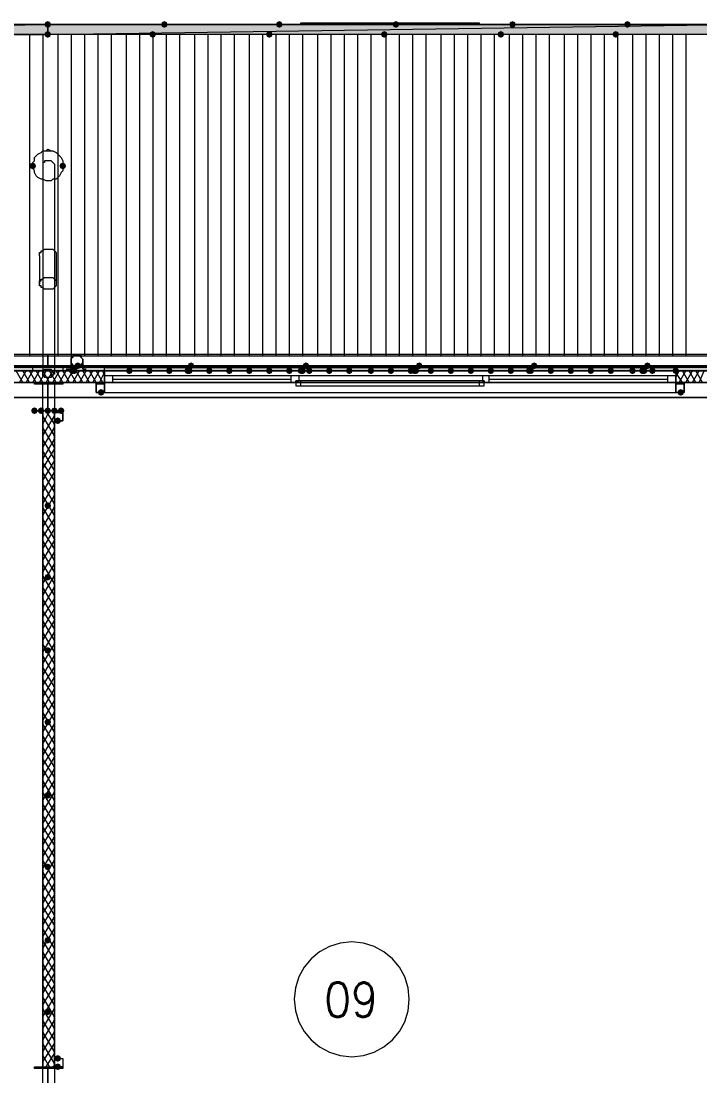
# Model space of a CAD drawing. Header units: millimetres. Extents: x 0 to 420, y 0 to 297.
# Drawn here: x 294.72 to 311.98, y 204.62 to 231.44 of the extents above; entities that cross this region are included whole.
import ezdxf

# ---------------------------------------------------------------- set-up
doc = ezdxf.new("R2010")
doc.units = ezdxf.units.MM
doc.styles.get("Standard").update_dxf_attribs({"font": 'STANDARD'})

msp = doc.modelspace()

# ---------------------------------------------------------------- hatches: boundary and pattern name
h = msp.add_hatch(color=7)
h.paths.add_polyline_path([(295.402, 231.097667), (278.045333, 231.097667), (295.402, 231.351667)], flags=0)
h.paths.add_polyline_path([(278.045333, 231.097667), (295.402, 231.351667), (278.045333, 231.351667)], flags=0)
for color, points in [(254, [(295.486667, 231.351667), (295.461796, 231.291871), (295.402, 231.267), (295.342204, 231.291871), (295.317333, 231.351667), (295.342204, 231.411462), (295.402, 231.436333), (295.461796, 231.411463)]), (254, [(295.486667, 231.097667), (295.461796, 231.037871), (295.402, 231.013), (295.342204, 231.037871), (295.317333, 231.097667), (295.342204, 231.157462), (295.402, 231.182333), (295.461796, 231.157463)]), (254, [(298.153667, 231.097667), (298.128796, 231.037871), (298.069, 231.013), (298.009204, 231.037871), (297.984333, 231.097667), (298.009204, 231.157462), (298.069, 231.182333), (298.128796, 231.157463)]), (254, [(298.45, 231.351667), (298.425129, 231.291871), (298.365333, 231.267), (298.305538, 231.291871), (298.280667, 231.351667), (298.305537, 231.411462), (298.365333, 231.436333), (298.425129, 231.411463)]), (254, [(301.117, 231.097667), (301.092129, 231.037871), (301.032333, 231.013), (300.972538, 231.037871), (300.947667, 231.097667), (300.972537, 231.157462), (301.032333, 231.182333), (301.092129, 231.157463)]), (254, [(301.371, 231.351667), (301.346129, 231.291871), (301.286333, 231.267), (301.226537, 231.291871), (301.201667, 231.351667), (301.226537, 231.411462), (301.286333, 231.436333), (301.346129, 231.411463)]), (254, [(304.038, 231.097667), (304.013129, 231.037871), (303.953333, 231.013), (303.893537, 231.037871), (303.868667, 231.097667), (303.893537, 231.157462), (303.953333, 231.182333), (304.013129, 231.157463)]), (254, [(304.334333, 231.351667), (304.309463, 231.291871), (304.249667, 231.267), (304.189871, 231.291871), (304.165, 231.351667), (304.189871, 231.411462), (304.249667, 231.436333), (304.309462, 231.411463)]), (254, [(307.001333, 231.097667), (306.976462, 231.037871), (306.916667, 231.013), (306.856871, 231.037871), (306.832, 231.097667), (306.856871, 231.157462), (306.916667, 231.182333), (306.976462, 231.157463)]), (254, [(307.297667, 231.351667), (307.272796, 231.291871), (307.213, 231.267), (307.153204, 231.291871), (307.128333, 231.351667), (307.153204, 231.411462), (307.213, 231.436333), (307.272796, 231.411463)]), (254, [(309.922333, 231.097667), (309.897462, 231.037871), (309.837667, 231.013), (309.777871, 231.037871), (309.753, 231.097667), (309.777871, 231.157462), (309.837667, 231.182333), (309.897462, 231.157463)]), (254, [(310.218667, 231.351667), (310.193796, 231.291871), (310.134, 231.267), (310.074204, 231.291871), (310.049333, 231.351667), (310.074204, 231.411462), (310.134, 231.436333), (310.193796, 231.411463)]), (7, [(295.105667, 227.753333), (295.080796, 227.693537), (295.021, 227.668667), (294.961204, 227.693537), (294.936333, 227.753333), (294.961204, 227.813129), (295.021, 227.838), (295.080796, 227.813129)]), (7, [(295.867667, 227.753333), (295.842796, 227.693537), (295.783, 227.668667), (295.723204, 227.693537), (295.698333, 227.753333), (295.723204, 227.813129), (295.783, 227.838), (295.842796, 227.813129)]), (254, [(296.121667, 222.546333), (296.096796, 222.486537), (296.037, 222.461667), (295.977204, 222.486537), (295.952333, 222.546333), (295.977204, 222.606129), (296.037, 222.631), (296.096796, 222.606129)]), (254, [(296.164, 222.546333), (296.139129, 222.486537), (296.079333, 222.461667), (296.019537, 222.486537), (295.994667, 222.546333), (296.019537, 222.606129), (296.079333, 222.631), (296.139129, 222.606129)]), (254, [(296.164, 222.546333), (296.139129, 222.486537), (296.079333, 222.461667), (296.019537, 222.486537), (295.994667, 222.546333), (296.019537, 222.606129), (296.079333, 222.631), (296.139129, 222.606129)]), (254, [(296.248667, 222.673333), (296.223796, 222.613537), (296.164, 222.588667), (296.104204, 222.613537), (296.079333, 222.673333), (296.104204, 222.733129), (296.164, 222.758), (296.223796, 222.733129)]), (7, [(297.561, 222.546333), (297.536129, 222.486537), (297.476333, 222.461667), (297.416538, 222.486537), (297.391667, 222.546333), (297.416537, 222.606129), (297.476333, 222.631), (297.536129, 222.606129)]), (7, [(298.069, 222.546333), (298.044129, 222.486537), (297.984333, 222.461667), (297.924537, 222.486537), (297.899667, 222.546333), (297.924537, 222.606129), (297.984333, 222.631), (298.044129, 222.606129)]), (7, [(298.577, 222.546333), (298.552129, 222.486537), (298.492333, 222.461667), (298.432538, 222.486537), (298.407667, 222.546333), (298.432537, 222.606129), (298.492333, 222.631), (298.552129, 222.606129)]), (254, [(299.042667, 222.546333), (299.017796, 222.486537), (298.958, 222.461667), (298.898204, 222.486537), (298.873333, 222.546333), (298.898204, 222.606129), (298.958, 222.631), (299.017796, 222.606129)]), (254, [(299.042667, 222.546333), (299.017796, 222.486537), (298.958, 222.461667), (298.898204, 222.486537), (298.873333, 222.546333), (298.898204, 222.606129), (298.958, 222.631), (299.017796, 222.606129)]), (254, [(299.085, 222.546333), (299.060129, 222.486537), (299.000333, 222.461667), (298.940538, 222.486537), (298.915667, 222.546333), (298.940537, 222.606129), (299.000333, 222.631), (299.060129, 222.606129)]), (7, [(299.085, 222.546333), (299.060129, 222.486537), (299.000333, 222.461667), (298.940538, 222.486537), (298.915667, 222.546333), (298.940537, 222.606129), (299.000333, 222.631), (299.060129, 222.606129)]), (254, [(299.127333, 222.673333), (299.102462, 222.613537), (299.042667, 222.588667), (298.982871, 222.613537), (298.958, 222.673333), (298.982871, 222.733129), (299.042667, 222.758), (299.102462, 222.733129)]), (7, [(299.593, 222.546333), (299.568129, 222.486537), (299.508333, 222.461667), (299.448538, 222.486537), (299.423667, 222.546333), (299.448537, 222.606129), (299.508333, 222.631), (299.568129, 222.606129)]), (7, [(300.101, 222.546333), (300.076129, 222.486537), (300.016333, 222.461667), (299.956537, 222.486537), (299.931667, 222.546333), (299.956537, 222.606129), (300.016333, 222.631), (300.076129, 222.606129)]), (7, [(300.609, 222.546333), (300.584129, 222.486537), (300.524333, 222.461667), (300.464538, 222.486537), (300.439667, 222.546333), (300.464537, 222.606129), (300.524333, 222.631), (300.584129, 222.606129)]), (7, [(301.117, 222.546333), (301.092129, 222.486537), (301.032333, 222.461667), (300.972538, 222.486537), (300.947667, 222.546333), (300.972537, 222.606129), (301.032333, 222.631), (301.092129, 222.606129)]), (7, [(301.625, 222.546333), (301.600129, 222.486537), (301.540333, 222.461667), (301.480537, 222.486537), (301.455667, 222.546333), (301.480537, 222.606129), (301.540333, 222.631), (301.600129, 222.606129)]), (254, [(301.921333, 222.546333), (301.896462, 222.486537), (301.836667, 222.461667), (301.776871, 222.486537), (301.752, 222.546333), (301.776871, 222.606129), (301.836667, 222.631), (301.896462, 222.606129)]), (254, [(301.963667, 222.546333), (301.938796, 222.486537), (301.879, 222.461667), (301.819204, 222.486537), (301.794333, 222.546333), (301.819204, 222.606129), (301.879, 222.631), (301.938796, 222.606129)]), (254, [(301.963667, 222.546333), (301.938796, 222.486537), (301.879, 222.461667), (301.819204, 222.486537), (301.794333, 222.546333), (301.819204, 222.606129), (301.879, 222.631), (301.938796, 222.606129)]), (254, [(302.048333, 222.673333), (302.023462, 222.613537), (301.963667, 222.588667), (301.903871, 222.613537), (301.879, 222.673333), (301.903871, 222.733129), (301.963667, 222.758), (302.023462, 222.733129)]), (7, [(302.133, 222.546333), (302.108129, 222.486537), (302.048333, 222.461667), (301.988538, 222.486537), (301.963667, 222.546333), (301.988537, 222.606129), (302.048333, 222.631), (302.108129, 222.606129)]), (7, [(302.641, 222.546333), (302.616129, 222.486537), (302.556333, 222.461667), (302.496537, 222.486537), (302.471667, 222.546333), (302.496537, 222.606129), (302.556333, 222.631), (302.616129, 222.606129)]), (7, [(303.149, 222.546333), (303.124129, 222.486537), (303.064333, 222.461667), (303.004537, 222.486537), (302.979667, 222.546333), (303.004537, 222.606129), (303.064333, 222.631), (303.124129, 222.606129)]), (7, [(303.699333, 222.546333), (303.674463, 222.486537), (303.614667, 222.461667), (303.554871, 222.486537), (303.53, 222.546333), (303.554871, 222.606129), (303.614667, 222.631), (303.674462, 222.606129)]), (7, [(304.207333, 222.546333), (304.182462, 222.486537), (304.122667, 222.461667), (304.062871, 222.486537), (304.038, 222.546333), (304.062871, 222.606129), (304.122667, 222.631), (304.182462, 222.606129)]), (7, [(304.715333, 222.546333), (304.690462, 222.486537), (304.630667, 222.461667), (304.570871, 222.486537), (304.546, 222.546333), (304.570871, 222.606129), (304.630667, 222.631), (304.690462, 222.606129)]), (254, [(304.8, 222.546333), (304.775129, 222.486537), (304.715333, 222.461667), (304.655538, 222.486537), (304.630667, 222.546333), (304.655537, 222.606129), (304.715333, 222.631), (304.775129, 222.606129)]), (254, [(304.842333, 222.546333), (304.817462, 222.486537), (304.757667, 222.461667), (304.697871, 222.486537), (304.673, 222.546333), (304.697871, 222.606129), (304.757667, 222.631), (304.817462, 222.606129)]), (254, [(304.842333, 222.546333), (304.817462, 222.486537), (304.757667, 222.461667), (304.697871, 222.486537), (304.673, 222.546333), (304.697871, 222.606129), (304.757667, 222.631), (304.817462, 222.606129)]), (254, [(304.927, 222.673333), (304.902129, 222.613537), (304.842333, 222.588667), (304.782537, 222.613537), (304.757667, 222.673333), (304.782537, 222.733129), (304.842333, 222.758), (304.902129, 222.733129)]), (7, [(305.223333, 222.546333), (305.198463, 222.486537), (305.138667, 222.461667), (305.078871, 222.486537), (305.054, 222.546333), (305.078871, 222.606129), (305.138667, 222.631), (305.198462, 222.606129)]), (7, [(305.731333, 222.546333), (305.706462, 222.486537), (305.646667, 222.461667), (305.586871, 222.486537), (305.562, 222.546333), (305.586871, 222.606129), (305.646667, 222.631), (305.706462, 222.606129)]), (7, [(306.239333, 222.546333), (306.214462, 222.486537), (306.154667, 222.461667), (306.094871, 222.486537), (306.07, 222.546333), (306.094871, 222.606129), (306.154667, 222.631), (306.214462, 222.606129)]), (7, [(306.747333, 222.546333), (306.722462, 222.486537), (306.662667, 222.461667), (306.602871, 222.486537), (306.578, 222.546333), (306.602871, 222.606129), (306.662667, 222.631), (306.722462, 222.606129)]), (7, [(307.255333, 222.546333), (307.230463, 222.486537), (307.170667, 222.461667), (307.110871, 222.486537), (307.086, 222.546333), (307.110871, 222.606129), (307.170667, 222.631), (307.230462, 222.606129)]), (254, [(307.721, 222.546333), (307.696129, 222.486537), (307.636333, 222.461667), (307.576537, 222.486537), (307.551667, 222.546333), (307.576537, 222.606129), (307.636333, 222.631), (307.696129, 222.606129)]), (254, [(307.763333, 222.546333), (307.738462, 222.486537), (307.678667, 222.461667), (307.618871, 222.486537), (307.594, 222.546333), (307.618871, 222.606129), (307.678667, 222.631), (307.738462, 222.606129)]), (254, [(307.763333, 222.546333), (307.738462, 222.486537), (307.678667, 222.461667), (307.618871, 222.486537), (307.594, 222.546333), (307.618871, 222.606129), (307.678667, 222.631), (307.738462, 222.606129)]), (7, [(307.763333, 222.546333), (307.738462, 222.486537), (307.678667, 222.461667), (307.618871, 222.486537), (307.594, 222.546333), (307.618871, 222.606129), (307.678667, 222.631), (307.738462, 222.606129)]), (254, [(307.848, 222.673333), (307.823129, 222.613537), (307.763333, 222.588667), (307.703538, 222.613537), (307.678667, 222.673333), (307.703537, 222.733129), (307.763333, 222.758), (307.823129, 222.733129)]), (7, [(308.271333, 222.546333), (308.246463, 222.486537), (308.186667, 222.461667), (308.126871, 222.486537), (308.102, 222.546333), (308.126871, 222.606129), (308.186667, 222.631), (308.246462, 222.606129)]), (7, [(308.779333, 222.546333), (308.754462, 222.486537), (308.694667, 222.461667), (308.634871, 222.486537), (308.61, 222.546333), (308.634871, 222.606129), (308.694667, 222.631), (308.754462, 222.606129)]), (7, [(309.287333, 222.546333), (309.262462, 222.486537), (309.202667, 222.461667), (309.142871, 222.486537), (309.118, 222.546333), (309.142871, 222.606129), (309.202667, 222.631), (309.262462, 222.606129)]), (7, [(309.795333, 222.546333), (309.770463, 222.486537), (309.710667, 222.461667), (309.650871, 222.486537), (309.626, 222.546333), (309.650871, 222.606129), (309.710667, 222.631), (309.770462, 222.606129)]), (7, [(310.345667, 222.546333), (310.320796, 222.486537), (310.261, 222.461667), (310.201204, 222.486537), (310.176333, 222.546333), (310.201204, 222.606129), (310.261, 222.631), (310.320796, 222.606129)]), (254, [(310.599667, 222.546333), (310.574796, 222.486537), (310.515, 222.461667), (310.455204, 222.486537), (310.430333, 222.546333), (310.455204, 222.606129), (310.515, 222.631), (310.574796, 222.606129)]), (254, [(310.642, 222.546333), (310.617129, 222.486537), (310.557333, 222.461667), (310.497538, 222.486537), (310.472667, 222.546333), (310.497537, 222.606129), (310.557333, 222.631), (310.617129, 222.606129)]), (254, [(310.642, 222.546333), (310.617129, 222.486537), (310.557333, 222.461667), (310.497538, 222.486537), (310.472667, 222.546333), (310.497537, 222.606129), (310.557333, 222.631), (310.617129, 222.606129)]), (254, [(310.726667, 222.673333), (310.701796, 222.613537), (310.642, 222.588667), (310.582204, 222.613537), (310.557333, 222.673333), (310.582204, 222.733129), (310.642, 222.758), (310.701796, 222.733129)]), (7, [(310.853667, 222.546333), (310.828796, 222.486537), (310.769, 222.461667), (310.709204, 222.486537), (310.684333, 222.546333), (310.709204, 222.606129), (310.769, 222.631), (310.828796, 222.606129)]), (7, [(311.446333, 222.546333), (311.421462, 222.486537), (311.361667, 222.461667), (311.301871, 222.486537), (311.277, 222.546333), (311.301871, 222.606129), (311.361667, 222.631), (311.421462, 222.606129)]), (7, [(296.841333, 221.996), (296.816462, 221.936204), (296.756667, 221.911333), (296.696871, 221.936204), (296.672, 221.996), (296.696871, 222.055796), (296.756667, 222.080667), (296.816462, 222.055796)]), (7, [(311.573333, 221.996), (311.548463, 221.936204), (311.488667, 221.911333), (311.428871, 221.936204), (311.404, 221.996), (311.428871, 222.055796), (311.488667, 222.080667), (311.548462, 222.055796)]), (7, [(295.148, 221.530333), (295.123129, 221.470537), (295.063333, 221.445667), (295.003537, 221.470537), (294.978667, 221.530333), (295.003537, 221.590129), (295.063333, 221.615), (295.123129, 221.590129)]), (7, [(295.317333, 221.530333), (295.292462, 221.470537), (295.232667, 221.445667), (295.172871, 221.470537), (295.148, 221.530333), (295.172871, 221.590129), (295.232667, 221.615), (295.292462, 221.590129)]), (7, [(295.486667, 221.530333), (295.461796, 221.470537), (295.402, 221.445667), (295.342204, 221.470537), (295.317333, 221.530333), (295.342204, 221.590129), (295.402, 221.615), (295.461796, 221.590129)]), (7, [(295.656, 221.530333), (295.631129, 221.470537), (295.571333, 221.445667), (295.511538, 221.470537), (295.486667, 221.530333), (295.511537, 221.590129), (295.571333, 221.615), (295.631129, 221.590129)]), (7, [(295.825333, 221.530333), (295.800462, 221.470537), (295.740667, 221.445667), (295.680871, 221.470537), (295.656, 221.530333), (295.680871, 221.590129), (295.740667, 221.615), (295.800462, 221.590129)]), (7, [(295.740667, 221.276333), (295.715796, 221.216537), (295.656, 221.191667), (295.596204, 221.216537), (295.571333, 221.276333), (295.596204, 221.336129), (295.656, 221.361), (295.715796, 221.336129)]), (7, [(295.486667, 219.117333), (295.461796, 219.057537), (295.402, 219.032667), (295.342204, 219.057537), (295.317333, 219.117333), (295.342204, 219.177129), (295.402, 219.202), (295.461796, 219.177129)]), (7, [(295.486667, 217.297), (295.461796, 217.237204), (295.402, 217.212333), (295.342204, 217.237204), (295.317333, 217.297), (295.342204, 217.356796), (295.402, 217.381667), (295.461796, 217.356796)]), (7, [(295.486667, 215.434333), (295.461796, 215.374537), (295.402, 215.349667), (295.342204, 215.374537), (295.317333, 215.434333), (295.342204, 215.494129), (295.402, 215.519), (295.461796, 215.494129)]), (7, [(295.486667, 213.614), (295.461796, 213.554204), (295.402, 213.529333), (295.342204, 213.554204), (295.317333, 213.614), (295.342204, 213.673796), (295.402, 213.698667), (295.461796, 213.673796)]), (7, [(295.486667, 211.751333), (295.461796, 211.691537), (295.402, 211.666667), (295.342204, 211.691537), (295.317333, 211.751333), (295.342204, 211.811129), (295.402, 211.836), (295.461796, 211.811129)]), (7, [(295.486667, 209.931), (295.461796, 209.871204), (295.402, 209.846333), (295.342204, 209.871204), (295.317333, 209.931), (295.342204, 209.990796), (295.402, 210.015667), (295.461796, 209.990796)]), (7, [(295.486667, 208.068333), (295.461796, 208.008537), (295.402, 207.983667), (295.342204, 208.008537), (295.317333, 208.068333), (295.342204, 208.128129), (295.402, 208.153), (295.461796, 208.128129)]), (7, [(295.486667, 206.248), (295.461796, 206.188204), (295.402, 206.163333), (295.342204, 206.188204), (295.317333, 206.248), (295.342204, 206.307796), (295.402, 206.332667), (295.461796, 206.307796)]), (7, [(295.740667, 205.062667), (295.715796, 205.002871), (295.656, 204.978), (295.596204, 205.002871), (295.571333, 205.062667), (295.596204, 205.122462), (295.656, 205.147333), (295.715796, 205.122463)]), (7, [(295.740667, 204.851), (295.715796, 204.791204), (295.656, 204.766333), (295.596204, 204.791204), (295.571333, 204.851), (295.596204, 204.910796), (295.656, 204.935667), (295.715796, 204.910796)])]:
    msp.add_hatch(color=color).paths.add_polyline_path(points, flags=0)
h = msp.add_hatch(color=7)
h.paths.add_polyline_path([(312.801, 231.097667), (295.402, 231.097667), (312.801, 231.351667)], flags=0)
h.paths.add_polyline_path([(295.402, 231.097667), (312.801, 231.351667), (295.402, 231.351667)], flags=0)
h = msp.add_hatch(color=7)
h.paths.add_polyline_path([(120.904, 222.673333), (382.947333, 222.673333), (120.904, 222.546333)], flags=0)
h.paths.add_polyline_path([(382.947333, 222.673333), (120.904, 222.546333), (382.947333, 222.546333)], flags=0)

# ---------------------------------------------------------------- linework, layer by layer
at = {"color": 7, "lineweight": 0}
for points in [[(295.402, 231.351667), (278.045333, 231.351667)], [(312.801, 231.351667), (295.402, 231.351667)], [(301.836667, 231.351667), (301.836667, 231.394), (306.366333, 231.394)], [(295.021, 227.753333), (295.021, 227.838), (295.063333, 227.880333), (295.063333, 227.965), (295.105667, 228.007333), (295.148, 228.049667), (295.232667, 228.092), (295.275, 228.134333), (295.359667, 228.134333), (295.402, 228.176667), (295.486667, 228.134333), (295.529, 228.134333), (295.613667, 228.092), (295.656, 228.049667), (295.698333, 228.007333), (295.740667, 227.965), (295.783, 227.880333), (295.783, 227.838), (295.783, 227.753333)], [(295.571333, 227.795667), (295.529, 227.838), (295.486667, 227.880333), (295.444333, 227.880333), (295.402, 227.880333), (295.359667, 227.880333), (295.317333, 227.880333), (295.317333, 227.838), (295.275, 227.838), (295.275, 227.795667)], [(295.275, 227.795667), (295.275, 222.504)], [(295.571333, 227.795667), (295.571333, 222.504)], [(295.190333, 225.467333), (295.190333, 225.509667), (295.190333, 225.552), (295.232667, 225.552), (295.232667, 225.594333), (295.275, 225.594333), (295.317333, 225.636667), (295.359667, 225.636667), (295.402, 225.636667), (295.444333, 225.636667), (295.486667, 225.636667), (295.529, 225.636667), (295.571333, 225.594333), (295.613667, 225.552), (295.613667, 225.509667), (295.613667, 225.467333)], [(295.190333, 225.467333), (295.190333, 224.747667)], [(295.613667, 225.467333), (295.613667, 224.747667)], [(295.783, 222.631), (295.740667, 222.631), (295.698333, 222.631), (295.656, 222.631), (295.613667, 222.631), (295.529, 222.631), (295.486667, 222.631), (295.402, 222.631), (295.359667, 222.631), (295.275, 222.631), (295.232667, 222.631), (295.148, 222.631), (295.105667, 222.631), (295.063333, 222.631), (295.021, 222.631)], [(295.783, 222.631), (295.783, 222.546333), (295.740667, 222.546333), (295.698333, 222.546333), (295.656, 222.546333), (295.613667, 222.546333), (295.529, 222.546333), (295.486667, 222.546333), (295.402, 222.546333), (295.359667, 222.546333), (295.275, 222.546333), (295.232667, 222.546333), (295.148, 222.546333), (295.105667, 222.546333), (295.063333, 222.546333), (295.021, 222.546333), (295.021, 222.631)], [(296.841333, 222.546333), (296.841333, 222.631), (311.361667, 222.631), (311.361667, 222.546333)], [(120.904, 222.546333), (382.947333, 222.546333), (120.904, 222.546333), (382.947333, 222.546333)], [(120.904, 222.546333), (382.947333, 222.546333)], [(120.904, 222.546333), (382.947333, 222.546333)], [(296.841333, 222.546333), (293.962667, 222.546333)], [(294.767, 222.25), (294.597667, 222.546333)], [(294.682333, 222.25), (294.851667, 222.546333)], [(294.936333, 222.25), (294.767, 222.546333)], [(294.851667, 222.25), (295.021, 222.546333)], [(295.105667, 222.25), (294.936333, 222.546333)], [(295.021, 222.25), (295.190333, 222.546333)], [(295.275, 222.25), (295.105667, 222.546333)], [(295.190333, 222.25), (295.359667, 222.546333)], [(295.444333, 222.25), (295.275, 222.546333)], [(295.359667, 222.25), (295.529, 222.546333)], [(295.613667, 222.25), (295.444333, 222.546333)], [(295.529, 222.25), (295.698333, 222.546333)], [(295.783, 222.25), (295.613667, 222.546333)], [(295.698333, 222.25), (295.867667, 222.546333)], [(295.952333, 222.25), (295.783, 222.546333)], [(295.867667, 222.25), (296.037, 222.546333)], [(296.121667, 222.25), (295.952333, 222.546333)], [(296.037, 222.25), (296.206333, 222.546333)], [(296.291, 222.25), (296.121667, 222.546333)], [(296.206333, 222.25), (296.375667, 222.546333)], [(296.460333, 222.25), (296.291, 222.546333)], [(296.375667, 222.25), (296.545, 222.546333)], [(296.629667, 222.25), (296.460333, 222.546333)], [(296.545, 222.25), (296.714333, 222.546333)], [(296.799, 222.25), (296.629667, 222.546333)], [(296.714333, 222.25), (296.841333, 222.504)], [(296.841333, 222.419333), (296.799, 222.546333)], [(296.841333, 222.546333), (296.841333, 222.419333), (296.841333, 222.25)], [(296.841333, 222.546333), (296.841333, 222.419333)], [(296.841333, 222.25), (297.053, 222.25), (297.053, 222.419333), (296.841333, 222.419333)], [(301.582667, 222.419333), (297.053, 222.419333)], [(297.053, 222.334667), (301.582667, 222.334667)], [(301.667333, 222.419333), (301.582667, 222.419333), (301.582667, 222.25), (301.667333, 222.25)], [(301.667333, 222.25), (301.709667, 222.25), (301.709667, 222.292333), (301.794333, 222.292333), (301.794333, 222.419333), (301.667333, 222.419333)], [(306.451, 222.419333), (301.794333, 222.419333)], [(306.535667, 222.419333), (306.451, 222.419333), (306.451, 222.292333), (306.493333, 222.292333), (306.493333, 222.25), (306.535667, 222.25)], [(306.535667, 222.25), (306.620333, 222.25), (306.620333, 222.419333), (306.535667, 222.419333)], [(311.15, 222.419333), (306.620333, 222.419333)], [(306.620333, 222.334667), (311.15, 222.334667)], [(311.361667, 222.419333), (311.15, 222.419333), (311.15, 222.25), (311.361667, 222.25)], [(311.361667, 222.377), (311.446333, 222.546333)], [(311.361667, 222.546333), (311.361667, 222.419333), (311.361667, 222.25)], [(311.361667, 222.546333), (311.361667, 222.419333)], [(314.240333, 222.546333), (311.361667, 222.546333)], [(311.531, 222.25), (311.361667, 222.504)], [(311.446333, 222.25), (311.615667, 222.546333)], [(311.700333, 222.25), (311.531, 222.546333)], [(311.615667, 222.25), (311.785, 222.546333)], [(311.869667, 222.25), (311.700333, 222.546333)], [(311.785, 222.25), (311.954333, 222.546333)], [(312.039, 222.25), (311.869667, 222.546333)], [(311.954333, 222.25), (312.081333, 222.546333)], [(293.962667, 222.25), (296.841333, 222.25)], [(295.063333, 222.207667), (295.063333, 222.25)], [(295.232667, 222.207667), (295.232667, 222.25)], [(295.402, 221.530333), (295.402, 222.25)], [(295.571333, 222.207667), (295.571333, 222.25)], [(295.740667, 222.207667), (295.740667, 222.25)], [(296.756667, 222.25), (296.756667, 222.207667)], [(304.122667, 222.25), (296.841333, 222.25), (296.841333, 222.123)], [(304.122667, 222.25), (296.841333, 222.25), (296.841333, 222.123)], [(296.841333, 222.25), (311.361667, 222.25)], [(296.841333, 222.123), (296.841333, 221.996), (304.122667, 221.996)], [(296.841333, 222.123), (296.841333, 221.996), (304.122667, 221.996)], [(297.053, 222.25), (301.582667, 222.25)], [(306.366333, 222.292333), (301.836667, 222.292333)], [(301.836667, 222.25), (306.366333, 222.25)], [(301.836667, 222.165333), (306.366333, 222.165333)], [(301.836667, 222.165333), (306.366333, 222.165333)], [(311.361667, 222.123), (311.361667, 222.25), (304.122667, 222.25)], [(311.361667, 222.123), (311.361667, 222.25), (304.122667, 222.25)], [(304.122667, 221.996), (311.361667, 221.996), (311.361667, 222.123)], [(304.122667, 221.996), (311.361667, 221.996), (311.361667, 222.123)], [(306.620333, 222.25), (311.15, 222.25)], [(311.361667, 222.25), (314.240333, 222.25)], [(311.488667, 222.25), (311.488667, 222.207667)], [(295.275, 221.488), (295.275, 221.530333)], [(295.275, 221.191667), (295.444333, 221.530333)], [(295.571333, 221.191667), (295.359667, 221.530333)], [(295.571333, 221.488), (295.529, 221.530333)], [(295.656, 221.530333), (295.656, 221.488)], [(295.275, 220.895333), (295.571333, 221.403333)], [(295.571333, 220.895333), (295.275, 221.403333)], [(295.275, 220.599), (295.571333, 221.107)], [(295.571333, 220.599), (295.275, 221.107)], [(295.275, 220.302667), (295.571333, 220.810667)], [(295.571333, 220.302667), (295.275, 220.810667)], [(295.275, 220.048667), (295.571333, 220.556667)], [(295.571333, 220.006333), (295.275, 220.514333)], [(295.275, 219.752333), (295.571333, 220.260333)], [(295.571333, 219.752333), (295.275, 220.218)], [(295.275, 219.456), (295.571333, 219.964)], [(295.571333, 219.456), (295.275, 219.964)], [(295.275, 219.159667), (295.571333, 219.667667)], [(295.571333, 219.159667), (295.275, 219.667667)], [(295.275, 218.863333), (295.571333, 219.371333)], [(295.571333, 218.863333), (295.275, 219.371333)], [(295.275, 218.567), (295.571333, 219.075)], [(295.571333, 218.567), (295.275, 219.075)], [(295.275, 218.313), (295.571333, 218.778667)], [(295.571333, 218.270667), (295.275, 218.778667)], [(295.275, 218.016667), (295.571333, 218.524667)], [(295.571333, 218.016667), (295.275, 218.482333)], [(295.275, 217.720333), (295.571333, 218.228333)], [(295.571333, 217.720333), (295.275, 218.228333)], [(295.275, 217.424), (295.571333, 217.932)], [(295.571333, 217.424), (295.275, 217.932)], [(295.275, 217.127667), (295.571333, 217.635667)], [(295.571333, 217.127667), (295.275, 217.635667)], [(295.275, 216.831333), (295.571333, 217.339333)], [(295.571333, 216.831333), (295.275, 217.339333)], [(295.275, 216.535), (295.571333, 217.043)], [(295.571333, 216.535), (295.275, 217.043)], [(295.275, 216.281), (295.571333, 216.746667)], [(295.571333, 216.238667), (295.275, 216.746667)], [(295.275, 215.984667), (295.571333, 216.492667)], [(295.571333, 215.984667), (295.275, 216.450333)], [(295.275, 215.688333), (295.571333, 216.196333)], [(295.571333, 215.688333), (295.275, 216.196333)], [(295.275, 215.392), (295.571333, 215.9)], [(295.571333, 215.392), (295.275, 215.9)], [(295.275, 215.095667), (295.571333, 215.603667)], [(295.571333, 215.095667), (295.275, 215.603667)], [(295.275, 214.799333), (295.571333, 215.307333)], [(295.571333, 214.799333), (295.275, 215.307333)], [(295.275, 214.545333), (295.571333, 215.011)], [(295.571333, 214.503), (295.275, 215.011)], [(295.275, 214.249), (295.571333, 214.757)], [(295.571333, 214.249), (295.275, 214.714667)], [(295.275, 213.952667), (295.571333, 214.460667)], [(295.571333, 213.952667), (295.275, 214.460667)], [(295.275, 213.656333), (295.571333, 214.164333)], [(295.571333, 213.656333), (295.275, 214.164333)], [(295.275, 213.36), (295.571333, 213.868)], [(295.571333, 213.36), (295.275, 213.868)], [(295.275, 213.063667), (295.571333, 213.571667)], [(295.571333, 213.063667), (295.275, 213.571667)], [(295.275, 212.767333), (295.571333, 213.275333)], [(295.571333, 212.767333), (295.275, 213.275333)], [(295.275, 212.513333), (295.571333, 212.979)], [(295.571333, 212.471), (295.275, 212.979)], [(295.275, 212.217), (295.571333, 212.725)], [(295.571333, 212.217), (295.275, 212.682667)], [(295.275, 211.920667), (295.571333, 212.428667)], [(295.571333, 211.920667), (295.275, 212.428667)], [(295.275, 211.624333), (295.571333, 212.132333)], [(295.571333, 211.624333), (295.275, 212.132333)], [(295.275, 211.328), (295.571333, 211.836)], [(295.571333, 211.328), (295.275, 211.836)], [(295.275, 211.031667), (295.571333, 211.539667)], [(295.571333, 211.031667), (295.275, 211.539667)], [(295.275, 210.777667), (295.571333, 211.243333)], [(295.571333, 210.735333), (295.275, 211.243333)], [(295.275, 210.481333), (295.571333, 210.989333)], [(295.571333, 210.481333), (295.275, 210.947)], [(295.275, 210.185), (295.571333, 210.693)], [(295.571333, 210.185), (295.275, 210.693)], [(295.275, 209.888667), (295.571333, 210.396667)], [(295.571333, 209.888667), (295.275, 210.396667)], [(295.275, 209.592333), (295.571333, 210.100333)], [(295.571333, 209.592333), (295.275, 210.100333)], [(295.275, 209.296), (295.571333, 209.804)], [(295.571333, 209.296), (295.275, 209.804)], [(295.275, 208.999667), (295.571333, 209.507667)], [(295.571333, 208.999667), (295.275, 209.507667)], [(295.275, 208.745667), (295.571333, 209.211333)], [(295.571333, 208.703333), (295.275, 209.211333)], [(295.275, 208.449333), (295.571333, 208.957333)], [(295.571333, 208.449333), (295.275, 208.915)], [(295.275, 208.153), (295.571333, 208.661)], [(295.571333, 208.153), (295.275, 208.661)], [(295.275, 207.856667), (295.571333, 208.364667)], [(295.571333, 207.856667), (295.275, 208.364667)], [(295.275, 207.560333), (295.571333, 208.068333)], [(295.571333, 207.560333), (295.275, 208.068333)], [(304.588333, 206.5655), (304.558661, 206.859844), (304.473561, 207.133996), (304.338905, 207.382083), (304.160566, 207.598232), (303.944416, 207.776572), (303.696329, 207.911228), (303.422177, 207.996328), (303.127833, 208.026), (302.83349, 207.996328), (302.559338, 207.911228), (302.311251, 207.776572), (302.095101, 207.598232), (301.916762, 207.382083), (301.782106, 207.133996), (301.697005, 206.859844), (301.667333, 206.5655)], [(295.275, 207.264), (295.571333, 207.772)], [(295.571333, 207.264), (295.275, 207.772)], [(295.275, 207.01), (295.571333, 207.475667)], [(295.571333, 206.967667), (295.275, 207.475667)], [(295.275, 206.713667), (295.571333, 207.221667)], [(295.571333, 206.713667), (295.275, 207.179333)], [(295.275, 206.417333), (295.571333, 206.925333)], [(295.571333, 206.417333), (295.275, 206.925333)], [(295.275, 206.121), (295.571333, 206.629)], [(295.571333, 206.121), (295.275, 206.629)], [(301.667333, 206.5655), (301.697005, 206.271156), (301.782106, 205.997004), (301.916762, 205.748917), (302.095101, 205.532768), (302.311251, 205.354428), (302.559338, 205.219772), (302.83349, 205.134672), (303.127833, 205.105), (303.422177, 205.134672), (303.696329, 205.219772), (303.944416, 205.354428), (304.160566, 205.532768), (304.338905, 205.748917), (304.473561, 205.997004), (304.558661, 206.271156), (304.588333, 206.5655)], [(295.275, 205.824667), (295.571333, 206.332667)], [(295.571333, 205.824667), (295.275, 206.332667)], [(295.275, 205.528333), (295.571333, 206.036333)], [(295.571333, 205.528333), (295.275, 206.036333)], [(295.275, 205.232), (295.571333, 205.74)], [(295.571333, 205.232), (295.275, 205.74)], [(295.275, 204.978), (295.571333, 205.443667)], [(295.571333, 204.935667), (295.275, 205.443667)], [(295.359667, 204.851), (295.571333, 205.189667)], [(295.444333, 204.851), (295.275, 205.147333)], [(295.275, 204.851), (295.275, 204.893333)], [(295.529, 204.851), (295.571333, 204.893333)], [(295.063333, 204.808667), (295.063333, 204.851)], [(295.232667, 204.808667), (295.232667, 204.851)], [(295.402, 204.131333), (295.402, 204.851)], [(295.571333, 204.808667), (295.571333, 204.851)], [(295.740667, 204.808667), (295.740667, 204.851)]]:
    msp.add_lwpolyline(points, dxfattribs=at)
for points in [[(295.402, 231.097667), (278.045333, 231.097667), (295.402, 231.351667)], [(278.045333, 231.097667), (295.402, 231.351667), (278.045333, 231.351667)], [(364.955667, 231.351667), (364.955667, 231.097667), (347.599, 231.097667), (347.599, 231.351667), (347.599, 231.097667), (330.2, 231.097667), (330.2, 231.351667), (330.2, 231.097667), (312.801, 231.097667), (312.801, 231.351667), (312.801, 231.097667), (295.402, 231.097667), (295.402, 231.351667), (278.045333, 231.351667), (278.045333, 231.097667), (295.402, 231.097667), (295.402, 231.351667), (312.801, 231.351667), (330.2, 231.351667), (347.599, 231.351667)], [(312.801, 231.097667), (295.402, 231.097667), (312.801, 231.351667)], [(295.402, 231.097667), (312.801, 231.351667), (295.402, 231.351667)], [(306.366333, 231.394), (306.366333, 231.351667), (301.836667, 231.351667), (301.836667, 231.394)], [(382.947333, 230.505), (382.947333, 231.097667), (120.904, 231.097667), (120.904, 230.505), (120.904, 223.52), (120.904, 222.927333), (382.947333, 222.927333), (382.947333, 223.52)], [(295.486667, 227.372333), (295.402, 227.372333), (295.359667, 227.372333), (295.275, 227.414667), (295.232667, 227.414667), (295.148, 227.457), (295.105667, 227.499333), (295.063333, 227.584), (295.063333, 227.626333), (295.021, 227.711), (295.021, 227.753333), (295.021, 227.838), (295.063333, 227.880333), (295.063333, 227.965), (295.105667, 228.007333), (295.148, 228.049667), (295.232667, 228.092), (295.275, 228.134333), (295.359667, 228.134333), (295.402, 228.134333), (295.486667, 228.134333), (295.529, 228.134333), (295.613667, 228.092), (295.656, 228.049667), (295.698333, 228.007333), (295.740667, 227.965), (295.783, 227.880333), (295.783, 227.838), (295.783, 227.753333), (295.783, 227.711), (295.783, 227.626333), (295.740667, 227.584), (295.698333, 227.499333), (295.656, 227.457), (295.613667, 227.414667), (295.529, 227.414667)], [(295.444333, 224.620667), (295.402, 224.620667), (295.359667, 224.620667), (295.317333, 224.620667), (295.275, 224.663), (295.232667, 224.663), (295.232667, 224.705333), (295.190333, 224.705333), (295.190333, 224.747667), (295.190333, 224.79), (295.190333, 224.832333), (295.232667, 224.832333), (295.232667, 224.874667), (295.275, 224.874667), (295.317333, 224.917), (295.359667, 224.917), (295.402, 224.917), (295.444333, 224.917), (295.486667, 224.917), (295.529, 224.917), (295.571333, 224.874667), (295.613667, 224.832333), (295.613667, 224.79), (295.613667, 224.747667), (295.613667, 224.705333), (295.571333, 224.663), (295.529, 224.620667), (295.486667, 224.620667)], [(295.402, 222.631), (278.003, 222.631), (278.003, 222.969667), (295.402, 222.969667)], [(312.801, 222.631), (295.402, 222.631), (295.402, 222.969667), (312.801, 222.969667)], [(295.867667, 222.588667), (295.994667, 222.588667), (295.994667, 222.800333), (295.994667, 222.842667), (295.994667, 222.885), (296.037, 222.885), (296.037, 222.927333), (296.079333, 222.927333), (296.121667, 222.927333), (296.164, 222.927333), (296.206333, 222.927333), (296.248667, 222.927333), (296.248667, 222.885), (296.291, 222.842667), (296.291, 222.800333), (296.291, 222.588667), (296.375667, 222.588667), (296.291, 222.588667), (296.291, 222.800333), (296.291, 222.842667), (296.248667, 222.885), (296.206333, 222.927333), (296.164, 222.927333), (296.121667, 222.927333), (296.079333, 222.927333), (296.037, 222.927333), (296.037, 222.885), (295.994667, 222.885), (295.994667, 222.842667), (295.994667, 222.800333), (295.994667, 222.588667), (295.867667, 222.588667), (295.994667, 222.588667), (295.994667, 222.800333), (295.994667, 222.842667), (295.994667, 222.885), (296.037, 222.885), (296.037, 222.927333), (296.079333, 222.927333), (296.121667, 222.927333), (296.164, 222.927333), (296.206333, 222.927333), (296.248667, 222.927333), (296.248667, 222.885), (296.291, 222.842667), (296.291, 222.800333), (296.291, 222.588667), (296.375667, 222.588667), (296.291, 222.588667), (296.291, 222.800333), (296.291, 222.842667), (296.248667, 222.885), (296.206333, 222.927333), (296.164, 222.927333), (296.121667, 222.927333), (296.079333, 222.927333), (296.037, 222.927333), (296.037, 222.885), (295.994667, 222.885), (295.994667, 222.842667), (295.994667, 222.800333), (295.994667, 222.588667), (295.867667, 222.588667), (295.994667, 222.588667), (295.994667, 222.800333), (295.994667, 222.842667), (295.994667, 222.885), (296.037, 222.885), (296.037, 222.927333), (296.079333, 222.927333), (296.121667, 222.927333), (296.164, 222.927333), (296.206333, 222.927333), (296.248667, 222.885), (296.291, 222.842667), (296.291, 222.800333), (296.291, 222.588667), (296.375667, 222.588667), (296.291, 222.588667), (296.291, 222.800333), (296.291, 222.842667), (296.248667, 222.885), (296.248667, 222.927333), (296.206333, 222.927333), (296.164, 222.927333), (296.121667, 222.927333), (296.079333, 222.927333), (296.037, 222.927333), (296.037, 222.885), (295.994667, 222.885), (295.994667, 222.842667), (295.994667, 222.800333), (295.994667, 222.588667)], [(296.291, 222.800333), (296.291, 222.758), (296.248667, 222.715667), (296.248667, 222.673333), (296.206333, 222.673333), (296.164, 222.673333), (296.164, 222.631), (296.121667, 222.631), (296.079333, 222.673333), (296.037, 222.673333), (296.037, 222.715667), (295.994667, 222.715667), (295.994667, 222.758), (295.994667, 222.800333), (295.994667, 222.842667), (295.994667, 222.885), (296.037, 222.885), (296.037, 222.927333), (296.079333, 222.927333), (296.121667, 222.927333), (296.164, 222.927333), (296.206333, 222.927333), (296.248667, 222.885), (296.291, 222.842667)], [(295.994667, 222.800333), (295.994667, 222.842667), (295.994667, 222.885), (296.037, 222.885), (296.037, 222.927333), (296.079333, 222.927333), (296.121667, 222.927333), (296.164, 222.927333), (296.206333, 222.927333), (296.248667, 222.885), (296.291, 222.842667), (296.291, 222.800333), (296.291, 222.758), (296.248667, 222.715667), (296.248667, 222.673333), (296.206333, 222.673333), (296.164, 222.673333), (296.164, 222.631), (296.121667, 222.631), (296.079333, 222.673333), (296.037, 222.673333), (296.037, 222.715667), (295.994667, 222.715667), (295.994667, 222.758)], [(120.904, 222.673333), (382.947333, 222.673333), (120.904, 222.546333)], [(382.947333, 222.673333), (120.904, 222.546333), (382.947333, 222.546333)], [(120.904, 222.673333), (120.904, 222.546333), (382.947333, 222.546333), (382.947333, 222.673333)], [(295.444333, 222.377), (295.402, 222.377), (295.359667, 222.377), (295.317333, 222.377), (295.317333, 222.419333), (295.275, 222.419333), (295.275, 222.461667), (295.275, 222.504), (295.275, 222.546333), (295.317333, 222.546333), (295.317333, 222.588667), (295.359667, 222.588667), (295.402, 222.588667), (295.444333, 222.588667), (295.486667, 222.588667), (295.486667, 222.546333), (295.529, 222.546333), (295.529, 222.504), (295.571333, 222.504), (295.571333, 222.461667), (295.529, 222.461667), (295.529, 222.419333), (295.486667, 222.419333), (295.486667, 222.377)], [(296.841333, 222.25), (296.841333, 222.419333)], [(311.361667, 222.25), (311.361667, 222.419333)], [(394.335, 222.25), (260.265333, 222.25), (260.265333, 191.219667), (243.586, 191.219667), (243.586, 222.25), (109.516333, 222.25), (109.516333, 105.579333), (243.586, 105.579333), (243.586, 136.609667), (260.265333, 136.609667), (260.265333, 105.579333), (394.335, 105.579333)], [(295.783, 221.530333), (295.063333, 221.530333), (295.402, 221.530333), (295.402, 222.207667), (295.063333, 222.207667), (295.063333, 222.25), (295.783, 222.25), (295.783, 222.207667), (295.402, 222.207667), (295.402, 221.530333)], [(296.629667, 222.25), (296.841333, 222.25), (296.841333, 221.996), (296.629667, 221.996)], [(296.629667, 222.207667), (296.629667, 221.996), (296.841333, 221.996), (296.841333, 222.207667)], [(301.709667, 222.165333), (301.836667, 222.165333), (301.836667, 222.292333), (301.709667, 222.292333)], [(306.493333, 222.292333), (306.366333, 222.292333), (306.366333, 222.165333), (306.493333, 222.165333)], [(311.361667, 222.25), (311.573333, 222.25), (311.573333, 221.996), (311.361667, 221.996)], [(311.361667, 222.207667), (311.361667, 221.996), (311.573333, 221.996), (311.573333, 222.207667)], [(243.586, 221.869), (243.586, 191.219667), (260.265333, 191.219667), (260.265333, 221.869), (393.954, 221.869), (393.954, 105.918), (260.265333, 105.918), (260.265333, 136.609667), (243.586, 136.609667), (243.586, 105.918), (109.897333, 105.918), (109.897333, 221.869)], [(295.571333, 204.851), (295.571333, 221.530333), (295.275, 221.530333), (295.275, 204.851)], [(295.783, 221.530333), (295.571333, 221.530333), (295.571333, 221.276333), (295.783, 221.276333)], [(295.783, 221.488), (295.783, 221.276333), (295.571333, 221.276333), (295.571333, 221.488)], [(295.783, 204.851), (295.571333, 204.851), (295.571333, 205.062667), (295.783, 205.062667), (295.783, 204.851), (295.571333, 204.851), (295.571333, 205.062667), (295.783, 205.062667)], [(295.783, 204.131333), (295.063333, 204.131333), (295.063333, 204.173667), (295.402, 204.173667), (295.402, 204.808667), (295.063333, 204.808667), (295.063333, 204.851), (295.783, 204.851), (295.783, 204.808667), (295.402, 204.808667), (295.402, 204.173667), (295.783, 204.173667)]]:
    msp.add_lwpolyline(points, close=True, dxfattribs=at)
at = {"color": 253, "lineweight": 0}
for points in [[(294.936333, 231.097667), (294.936333, 222.927333)], [(295.275, 231.097667), (295.275, 222.927333)], [(295.656, 231.097667), (295.656, 222.927333)], [(295.994667, 231.097667), (295.994667, 222.927333)], [(296.333333, 231.097667), (296.333333, 222.927333)], [(296.672, 231.097667), (296.672, 222.927333)], [(297.010667, 231.097667), (297.010667, 222.927333)], [(297.391667, 231.097667), (297.391667, 222.927333)], [(297.730333, 231.097667), (297.730333, 222.927333)], [(298.069, 231.097667), (298.069, 222.927333)], [(298.407667, 231.097667), (298.407667, 222.927333)], [(298.746333, 231.097667), (298.746333, 222.927333)], [(299.127333, 231.097667), (299.127333, 222.927333)], [(299.466, 231.097667), (299.466, 222.927333)], [(299.804667, 231.097667), (299.804667, 222.927333)], [(300.143333, 231.097667), (300.143333, 222.927333)], [(300.524333, 231.097667), (300.524333, 222.927333)], [(300.863, 231.097667), (300.863, 222.927333)], [(301.201667, 231.097667), (301.201667, 222.927333)], [(301.540333, 231.097667), (301.540333, 222.927333)], [(301.879, 231.097667), (301.879, 222.927333)], [(302.26, 231.097667), (302.26, 222.927333)], [(302.598667, 231.097667), (302.598667, 222.927333)], [(302.937333, 231.097667), (302.937333, 222.927333)], [(303.276, 231.097667), (303.276, 222.927333)], [(303.614667, 231.097667), (303.614667, 222.927333)], [(303.995667, 231.097667), (303.995667, 222.927333)], [(304.334333, 231.097667), (304.334333, 222.927333)], [(304.673, 231.097667), (304.673, 222.927333)], [(305.011667, 231.097667), (305.011667, 222.927333)], [(305.392667, 231.097667), (305.392667, 222.927333)], [(305.731333, 231.097667), (305.731333, 222.927333)], [(306.07, 231.097667), (306.07, 222.927333)], [(306.408667, 231.097667), (306.408667, 222.927333)], [(306.747333, 231.097667), (306.747333, 222.927333)], [(307.128333, 231.097667), (307.128333, 222.927333)], [(307.467, 231.097667), (307.467, 222.927333)], [(307.805667, 231.097667), (307.805667, 222.927333)], [(308.144333, 231.097667), (308.144333, 222.927333)], [(308.525333, 231.097667), (308.525333, 222.927333)], [(308.864, 231.097667), (308.864, 222.927333)], [(309.202667, 231.097667), (309.202667, 222.927333)], [(309.541333, 231.097667), (309.541333, 222.927333)], [(309.88, 231.097667), (309.88, 222.927333)], [(310.261, 231.097667), (310.261, 222.927333)], [(310.599667, 231.097667), (310.599667, 222.927333)], [(310.938333, 231.097667), (310.938333, 222.927333)], [(311.277, 231.097667), (311.277, 222.927333)], [(311.615667, 231.097667), (311.615667, 222.927333)]]:
    msp.add_lwpolyline(points, dxfattribs=at)
at = {"color": 43, "lineweight": 0}
for points in [[(278.172333, 187.748333), (295.275, 187.748333), (295.275, 222.25), (278.172333, 222.25)], [(312.674, 222.25), (295.571333, 222.25), (295.571333, 187.748333), (312.674, 187.748333)]]:
    msp.add_lwpolyline(points, close=True, dxfattribs=at)
at = {"color": 254, "lineweight": 0}
msp.add_lwpolyline([(243.586, 221.869), (109.897333, 221.869), (109.897333, 105.918), (243.586, 105.918), (243.586, 136.609667), (260.265333, 136.609667), (260.265333, 105.918), (393.954, 105.918), (393.954, 221.869), (260.265333, 221.869), (260.265333, 191.219667), (243.586, 191.219667)], close=True, dxfattribs=at)

# ---------------------------------------------------------------- texts
at = {"color": 7, "insert": (302.429326, 206.993034), "char_height": 0.872032, "width": 1.06581689, "attachment_point": 1}
msp.add_mtext('09', dxfattribs=at)

doc.saveas('drawing.dxf')
